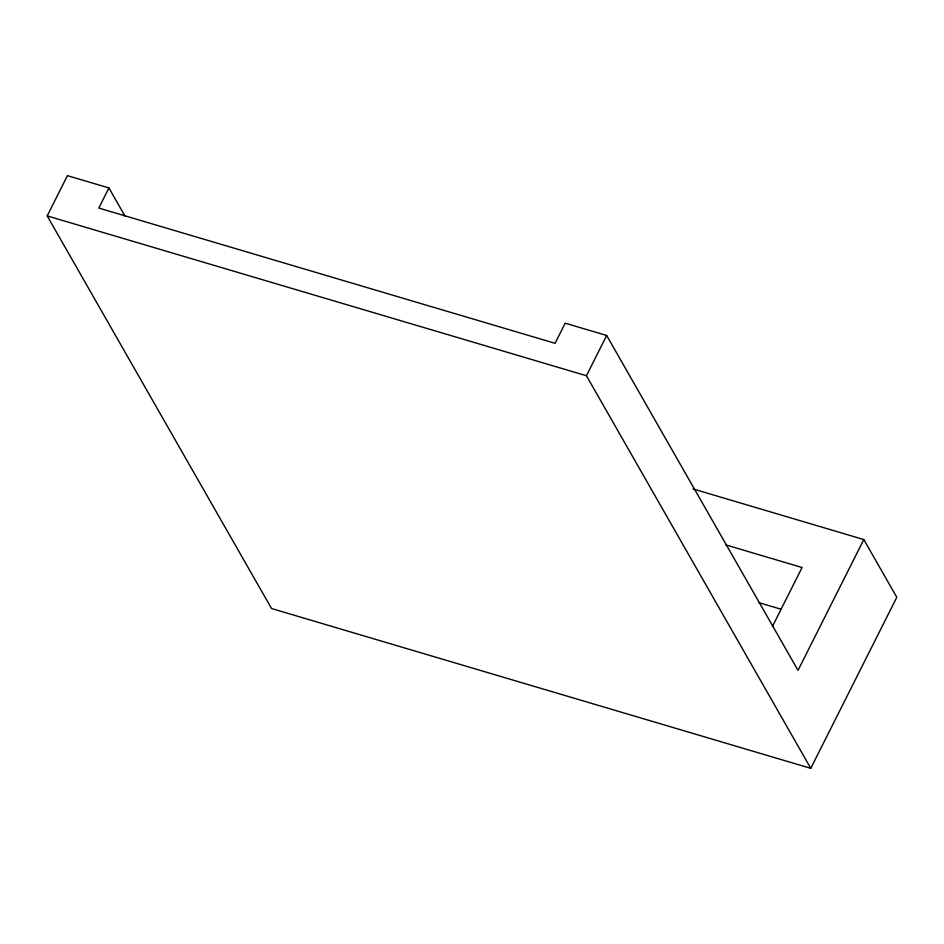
<?xml version="1.0" encoding="UTF-8"?>
<svg xmlns="http://www.w3.org/2000/svg" width="944" height="944" viewBox="0 0 944 944"><rect width="100%" height="100%" fill="white"/><g stroke="black" fill="none" stroke-linecap="round" stroke-linejoin="round"><path stroke-width="1.42" d="M693.002 488.921L863.807 539.555L896.8 597.292L810.766 768.345L271.53 608.514L47.2 215.905L67.437 175.655L108.926 187.95L124.986 216.07M108.926 187.95L98.801 208.069L555.072 343.309L565.196 323.19L606.673 335.486L798.022 670.358L863.807 539.555M810.766 768.345L586.436 375.736L606.673 335.486M772.381 626.568L802.081 567.509L725.806 544.9M47.2 215.905L586.436 375.736M758.799 602.638L781.396 609.328"/></g></svg>
